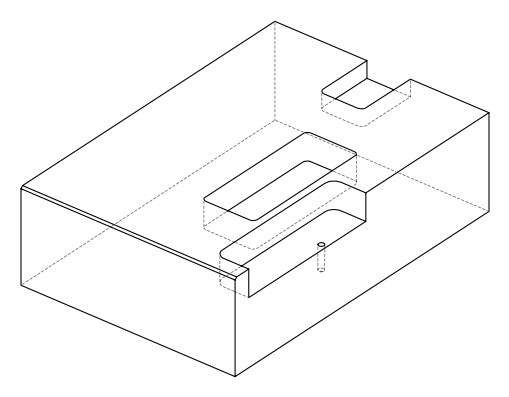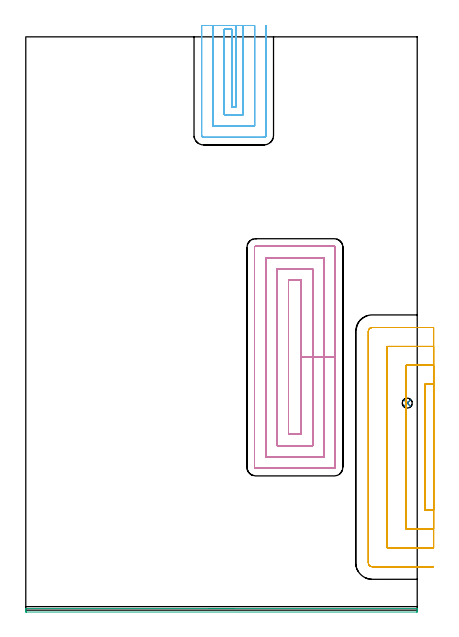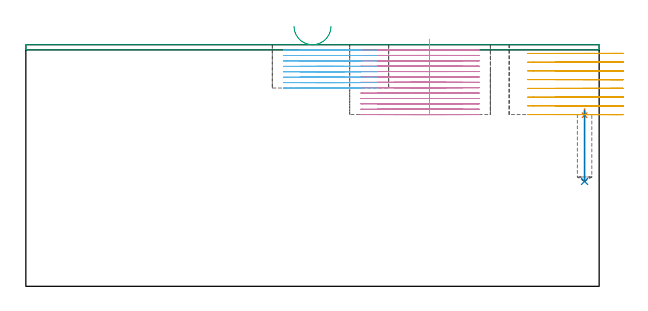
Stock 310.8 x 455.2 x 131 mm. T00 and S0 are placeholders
(PLAN: 6 operations, 5 tool changes, 84.7 min)
(1 SPOT_DRILL | STEP1POCKET | NXT0321_9005460120000 | 0.04 min | 4150 mm3)
(2 DRILL_BLIND_HOLE_INTO_CENTER | STEP1POCKET | UGT0301_198 | 0.16 min | 1711 mm3)
(3 AREA_MILL | FG_CHAMFER_SURFACE | UGT0205_001 | 2.64 min | 1219 mm3)
(4 MILL_RECTANGULAR_POCKET | POCKET_RECTANGULAR_STRAIGHT | NXT0201_011 | Follow Part, ap 3, ae 75% | 40.72 min | 542393 mm3)
(5 MILL_SLOT | SLOT_PARTIAL_RECTANGULAR | UGT0201_094 | Follow Part, ap 5, ae 75% | 27.38 min | 381288 mm3)
(6 MILL_SLOT_1 | SLOT_PARTIAL_RECTANGULAR_1 | NXT0201_011 | Follow Part, ap 3, ae 75% | 13.78 min | 126626 mm3)
(TOOL NXT0321_9005460120000 | NC Spot Drill, 142deg, 12mm, Carbide, Uncoated | D12 PA142 FL30 Z2)
(TOOL UGT0301_198 | Twist Drill 7.9 mm | D7.9 PA118 FL73 Z2)
(TOOL UGT0205_001 | Chamfer Mill 20 x 3 x 45 deg. | D20 FL50 Z2)
(TOOL NXT0201_011 | ENDMILL 12mm [2P460-1200-NA 1630] | D12 FL38 Z6)
(TOOL UGT0201_094 | End mill 20 mm | D20 FL38 Z4)
(OP 1 SPOT_DRILL)
G17 G21 G94 G90
T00 M6
G54
G17 G0 G90 X302.9 Y164.4 S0 M3
G43 Z141. H0
G94 G81 G98 Z92.76 F250. R96.1
G80
M5
M2
(OP 2 DRILL_BLIND_HOLE_INTO_CENTER)
G17 G21 G94 G90
T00 M6
G54
G17 G0 G90 X302.9 Y164.4 S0 M3
G43 Z141. H0
G94 G81 G98 Z56.9 F250. R95.1
G80
M5
M2
(OP 3 AREA_MILL)
G17 G21 G94 G90
T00 M6
G54
G17 G0 G90 X145.4 Y1.3 S1061 M3
G43 Z141. H0
G94 G1 X145.438 Z140.128 F250.
X145.552 Z139.263
X145.741 Z138.412
X146.003 Z137.58
X146.337 Z136.774
X146.74 Z136.
X147.208 Z135.264
X147.74 Z134.572
X148.329 Z133.929
X148.972 Z133.339
X149.664 Z132.808
X150.4 Z132.34
X151.174 Z131.937
X151.98 Z131.603
X152.812 Z131.341
X153.664 Z131.152
X154.528 Z131.038
X155.4 Z131.
X310.644
X310.79 Y1.297 Z130.988
X310.793 Y1.276 Z130.967
X310.8 Y0.941 Z130.64
Y0.519 Z130.219
Y-0.1 Z129.595
Y-1.295 Z128.402
X310.798 Y-1.491 Z128.205
X310.385 Y-1.5 Z128.2
X0.602
X0.414 Y-1.498 Z128.202
X0.002 Y-1.491 Z128.205
X0. Y-1.295 Z128.402
Y-0.1 Z129.595
Y0.519 Z130.219
Y0.941 Z130.64
X0.007 Y1.276 Z130.967
X0.01 Y1.305 Z130.995
X0.153 Y1.3 Z131.
X155.4
X156.272 Z131.038
X157.136 Z131.152
X157.988 Z131.341
X158.82 Z131.603
X159.626 Z131.937
X160.4 Z132.34
X161.136 Z132.808
X161.828 Z133.339
X162.471 Z133.929
X163.06 Z134.572
X163.592 Z135.264
X164.06 Z136.
X164.463 Z136.774
X164.797 Z137.58
X165.059 Z138.412
X165.248 Z139.263
X165.362 Z140.128
X165.4 Z141.
M5
M2
(OP 4 MILL_RECTANGULAR_POCKET)
G17 G21 G94 G90
T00 M6
G54
G17 G0 G90 X218.8 Y178.674 S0 M3
G43 Z141. H1
Z134.
G94 G1 Y200.75 Z128.085 F250.
Y261.9 F500.
X208.6
Y139.6
X218.8
Y200.75
X227.8
Y270.9
X199.6
Y130.6
X227.8
Y200.75
X236.8
Y279.9
X190.6
Y121.6
X236.8
Y200.75
X245.8
Y288.
G3 X244.9 Y288.9 R0.9
G1 X182.5
G3 X181.6 Y288. R0.9
G1 Y113.5
G3 X182.5 Y112.6 R0.9
G1 X244.9
G3 X245.8 Y113.5 R0.9
G1 Y200.75
Y201.75
G0 X218.8 Y178.674 Z131.085
G1 Y200.75 Z125.169 F250.
Y261.9 F500.
X208.6
Y139.6
X218.8
Y200.75
X227.8
Y270.9
X199.6
Y130.6
X227.8
Y200.75
X236.8
Y279.9
X190.6
Y121.6
X236.8
Y200.75
X245.8
Y288.
G3 X244.9 Y288.9 R0.9
G1 X182.5
G3 X181.6 Y288. R0.9
G1 Y113.5
G3 X182.5 Y112.6 R0.9
G1 X244.9
G3 X245.8 Y113.5 R0.9
G1 Y200.75
Y201.75
G0 X218.8 Y178.674 Z128.169
G1 Y200.75 Z122.254 F250.
Y261.9 F500.
X208.6
Y139.6
X218.8
Y200.75
X227.8
Y270.9
X199.6
Y130.6
X227.8
Y200.75
X236.8
Y279.9
X190.6
Y121.6
X236.8
Y200.75
X245.8
Y288.
G3 X244.9 Y288.9 R0.9
G1 X182.5
G3 X181.6 Y288. R0.9
G1 Y113.5
G3 X182.5 Y112.6 R0.9
G1 X244.9
G3 X245.8 Y113.5 R0.9
G1 Y200.75
Y201.75
G0 X218.8 Y178.674 Z125.254
G1 Y200.75 Z119.338 F250.
Y261.9 F500.
X208.6
Y139.6
X218.8
Y200.75
X227.8
Y270.9
X199.6
Y130.6
X227.8
Y200.75
X236.8
Y279.9
X190.6
Y121.6
X236.8
Y200.75
X245.8
Y288.
G3 X244.9 Y288.9 R0.9
G1 X182.5
G3 X181.6 Y288. R0.9
G1 Y113.5
G3 X182.5 Y112.6 R0.9
G1 X244.9
G3 X245.8 Y113.5 R0.9
G1 Y200.75
Y201.75
G0 X218.8 Y178.674 Z122.338
G1 Y200.75 Z116.423 F250.
Y261.9 F500.
X208.6
Y139.6
X218.8
Y200.75
X227.8
Y270.9
X199.6
Y130.6
X227.8
Y200.75
X236.8
Y279.9
X190.6
Y121.6
X236.8
Y200.75
X245.8
Y288.
G3 X244.9 Y288.9 R0.9
G1 X182.5
G3 X181.6 Y288. R0.9
G1 Y113.5
G3 X182.5 Y112.6 R0.9
G1 X244.9
G3 X245.8 Y113.5 R0.9
G1 Y200.75
Y201.75
G0 X218.8 Y178.674 Z119.423
G1 Y200.75 Z113.508 F250.
Y261.9 F500.
X208.6
Y139.6
X218.8
Y200.75
X227.8
Y270.9
X199.6
Y130.6
X227.8
Y200.75
X236.8
Y279.9
X190.6
Y121.6
X236.8
Y200.75
X245.8
Y288.
G3 X244.9 Y288.9 R0.9
G1 X182.5
G3 X181.6 Y288. R0.9
G1 Y113.5
G3 X182.5 Y112.6 R0.9
G1 X244.9
G3 X245.8 Y113.5 R0.9
G1 Y200.75
Y201.75
G0 X218.8 Y178.674 Z116.508
G1 Y200.75 Z110.592 F250.
Y261.9 F500.
X208.6
Y139.6
X218.8
Y200.75
X227.8
Y270.9
X199.6
Y130.6
X227.8
Y200.75
X236.8
Y279.9
X190.6
Y121.6
X236.8
Y200.75
X245.8
Y288.
G3 X244.9 Y288.9 R0.9
G1 X182.5
G3 X181.6 Y288. R0.9
G1 Y113.5
G3 X182.5 Y112.6 R0.9
G1 X244.9
G3 X245.8 Y113.5 R0.9
G1 Y200.75
Y201.75
G0 X218.8 Y178.674 Z113.592
G1 Y200.75 Z107.677 F250.
Y261.9 F500.
X208.6
Y139.6
X218.8
Y200.75
X227.8
Y270.9
X199.6
Y130.6
X227.8
Y200.75
X236.8
Y279.9
X190.6
Y121.6
X236.8
Y200.75
X245.8
Y288.
G3 X244.9 Y288.9 R0.9
G1 X182.5
G3 X181.6 Y288. R0.9
G1 Y113.5
G3 X182.5 Y112.6 R0.9
G1 X244.9
G3 X245.8 Y113.5 R0.9
G1 Y200.75
Y201.75
G0 X218.8 Y178.674 Z110.677
G1 Y200.75 Z104.762 F250.
Y261.9 F500.
X208.6
Y139.6
X218.8
Y200.75
X227.8
Y270.9
X199.6
Y130.6
X227.8
Y200.75
X236.8
Y279.9
X190.6
Y121.6
X236.8
Y200.75
X245.8
Y288.
G3 X244.9 Y288.9 R0.9
G1 X182.5
G3 X181.6 Y288. R0.9
G1 Y113.5
G3 X182.5 Y112.6 R0.9
G1 X244.9
G3 X245.8 Y113.5 R0.9
G1 Y200.75
Y201.75
G0 X218.8 Y178.674 Z107.762
G1 Y200.75 Z101.846 F250.
Y261.9 F500.
X208.6
Y139.6
X218.8
Y200.75
X227.8
Y270.9
X199.6
Y130.6
X227.8
Y200.75
X236.8
Y279.9
X190.6
Y121.6
X236.8
Y200.75
X245.8
Y288.
G3 X244.9 Y288.9 R0.9
G1 X182.5
G3 X181.6 Y288. R0.9
G1 Y113.5
G3 X182.5 Y112.6 R0.9
G1 X244.9
G3 X245.8 Y113.5 R0.9
G1 Y200.75
Y201.75
G0 X218.8 Y178.674 Z104.846
G1 Y200.75 Z98.931 F250.
Y261.9 F500.
X208.6
Y139.6
X218.8
Y200.75
X227.8
Y270.9
X199.6
Y130.6
X227.8
Y200.75
X236.8
Y279.9
X190.6
Y121.6
X236.8
Y200.75
X245.8
Y288.
G3 X244.9 Y288.9 R0.9
G1 X182.5
G3 X181.6 Y288. R0.9
G1 Y113.5
G3 X182.5 Y112.6 R0.9
G1 X244.9
G3 X245.8 Y113.5 R0.9
G1 Y200.75
Y201.75
G0 X218.8 Y178.674 Z101.931
G1 Y200.75 Z96.015 F250.
Y261.9 F500.
X208.6
Y139.6
X218.8
Y200.75
X227.8
Y270.9
X199.6
Y130.6
X227.8
Y200.75
X236.8
Y279.9
X190.6
Y121.6
X236.8
Y200.75
X245.8
Y288.
G3 X244.9 Y288.9 R0.9
G1 X182.5
G3 X181.6 Y288. R0.9
G1 Y113.5
G3 X182.5 Y112.6 R0.9
G1 X244.9
G3 X245.8 Y113.5 R0.9
G1 Y200.75
Y201.75
G0 X218.8 Y178.674 Z99.015
G1 Y200.75 Z93.1 F250.
Y261.9 F500.
X208.6
Y139.6
X218.8
Y200.75
X227.8
Y270.9
X199.6
Y130.6
X227.8
Y200.75
X236.8
Y279.9
X190.6
Y121.6
X236.8
Y200.75
X245.8
Y288.
G3 X244.9 Y288.9 R0.9
G1 X182.5
G3 X181.6 Y288. R0.9
G1 Y113.5
G3 X182.5 Y112.6 R0.9
G1 X244.9
G3 X245.8 Y113.5 R0.9
G1 Y200.75
Y201.75
G0 Z141.
M5
M2
(OP 5 MILL_SLOT)
G17 G21 G94 G90
T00 M6
G54
G17 G0 G90 X323.8 Y179.4 S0 M3
G43 Z141. H0
Z126.262
G94 G1 X320.8 F250.
X317. F500.
Y79.5
X320.8
X323.8 F250.
Y194.4
X320.8
X302. F500.
Y64.5
X320.8
X323.8 F250.
Y209.4
X320.8
X287. F500.
Y49.5
X320.8
X323.8 F250.
Y224.4
X320.8
X275.1 F500.
G3 X272. Y221.3 R3.1
G1 Y37.6
G3 X275.1 Y34.5 R3.1
G1 X320.8
X323.8 F250.
G0 Y179.4 Z121.525
G1 X320.8
X317. F500.
Y79.5
X320.8
X323.8 F250.
Y194.4
X320.8
X302. F500.
Y64.5
X320.8
X323.8 F250.
Y209.4
X320.8
X287. F500.
Y49.5
X320.8
X323.8 F250.
Y224.4
X320.8
X275.1 F500.
G3 X272. Y221.3 R3.1
G1 Y37.6
G3 X275.1 Y34.5 R3.1
G1 X320.8
X323.8 F250.
G0 Y179.4 Z116.787
G1 X320.8
X317. F500.
Y79.5
X320.8
X323.8 F250.
Y194.4
X320.8
X302. F500.
Y64.5
X320.8
X323.8 F250.
Y209.4
X320.8
X287. F500.
Y49.5
X320.8
X323.8 F250.
Y224.4
X320.8
X275.1 F500.
G3 X272. Y221.3 R3.1
G1 Y37.6
G3 X275.1 Y34.5 R3.1
G1 X320.8
X323.8 F250.
G0 Y179.4 Z112.05
G1 X320.8
X317. F500.
Y79.5
X320.8
X323.8 F250.
Y194.4
X320.8
X302. F500.
Y64.5
X320.8
X323.8 F250.
Y209.4
X320.8
X287. F500.
Y49.5
X320.8
X323.8 F250.
Y224.4
X320.8
X275.1 F500.
G3 X272. Y221.3 R3.1
G1 Y37.6
G3 X275.1 Y34.5 R3.1
G1 X320.8
X323.8 F250.
G0 Y179.4 Z107.312
G1 X320.8
X317. F500.
Y79.5
X320.8
X323.8 F250.
Y194.4
X320.8
X302. F500.
Y64.5
X320.8
X323.8 F250.
Y209.4
X320.8
X287. F500.
Y49.5
X320.8
X323.8 F250.
Y224.4
X320.8
X275.1 F500.
G3 X272. Y221.3 R3.1
G1 Y37.6
G3 X275.1 Y34.5 R3.1
G1 X320.8
X323.8 F250.
G0 Y179.4 Z102.575
G1 X320.8
X317. F500.
Y79.5
X320.8
X323.8 F250.
Y194.4
X320.8
X302. F500.
Y64.5
X320.8
X323.8 F250.
Y209.4
X320.8
X287. F500.
Y49.5
X320.8
X323.8 F250.
Y224.4
X320.8
X275.1 F500.
G3 X272. Y221.3 R3.1
G1 Y37.6
G3 X275.1 Y34.5 R3.1
G1 X320.8
X323.8 F250.
G0 Y179.4 Z97.837
G1 X320.8
X317. F500.
Y79.5
X320.8
X323.8 F250.
Y194.4
X320.8
X302. F500.
Y64.5
X320.8
X323.8 F250.
Y209.4
X320.8
X287. F500.
Y49.5
X320.8
X323.8 F250.
Y224.4
X320.8
X275.1 F500.
G3 X272. Y221.3 R3.1
G1 Y37.6
G3 X275.1 Y34.5 R3.1
G1 X320.8
X323.8 F250.
G0 Y179.4 Z93.1
G1 X320.8
X317. F500.
Y79.5
X320.8
X323.8 F250.
Y194.4
X320.8
X302. F500.
Y64.5
X320.8
X323.8 F250.
Y209.4
X320.8
X287. F500.
Y49.5
X320.8
X323.8 F250.
Y224.4
X320.8
X275.1 F500.
G3 X272. Y221.3 R3.1
G1 Y37.6
G3 X275.1 Y34.5 R3.1
G1 X320.8
X323.8 F250.
G0 Z141.
M5
M2
(OP 6 MILL_SLOT_1)
G17 G21 G94 G90
T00 M6
G54
G17 G0 G90 X166.7 Y464.2 S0 M3
G43 Z141. H1
Z128.062
G94 G1 Y461.2 F250.
Y399.4 F500.
X163.6
Y461.2
X157.6
Y393.4
X172.7
Y461.2
Y464.2 F250.
X148.6
Y461.2
Y384.4 F500.
X181.7
Y461.2
Y464.2 F250.
X139.6
Y461.2
Y377. F500.
G3 X141.2 Y375.4 R1.6
G1 X189.1
G3 X190.7 Y377. R1.6
G1 Y461.2
Y464.2 F250.
G0 X166.7 Z125.125
G1 Y461.2
Y399.4 F500.
X163.6
Y461.2
X157.6
Y393.4
X172.7
Y461.2
Y464.2 F250.
X148.6
Y461.2
Y384.4 F500.
X181.7
Y461.2
Y464.2 F250.
X139.6
Y461.2
Y377. F500.
G3 X141.2 Y375.4 R1.6
G1 X189.1
G3 X190.7 Y377. R1.6
G1 Y461.2
Y464.2 F250.
G0 X166.7 Z122.187
G1 Y461.2
Y399.4 F500.
X163.6
Y461.2
X157.6
Y393.4
X172.7
Y461.2
Y464.2 F250.
X148.6
Y461.2
Y384.4 F500.
X181.7
Y461.2
Y464.2 F250.
X139.6
Y461.2
Y377. F500.
G3 X141.2 Y375.4 R1.6
G1 X189.1
G3 X190.7 Y377. R1.6
G1 Y461.2
Y464.2 F250.
G0 X166.7 Z119.25
G1 Y461.2
Y399.4 F500.
X163.6
Y461.2
X157.6
Y393.4
X172.7
Y461.2
Y464.2 F250.
X148.6
Y461.2
Y384.4 F500.
X181.7
Y461.2
Y464.2 F250.
X139.6
Y461.2
Y377. F500.
G3 X141.2 Y375.4 R1.6
G1 X189.1
G3 X190.7 Y377. R1.6
G1 Y461.2
Y464.2 F250.
G0 X166.7 Z116.312
G1 Y461.2
Y399.4 F500.
X163.6
Y461.2
X157.6
Y393.4
X172.7
Y461.2
Y464.2 F250.
X148.6
Y461.2
Y384.4 F500.
X181.7
Y461.2
Y464.2 F250.
X139.6
Y461.2
Y377. F500.
G3 X141.2 Y375.4 R1.6
G1 X189.1
G3 X190.7 Y377. R1.6
G1 Y461.2
Y464.2 F250.
G0 X166.7 Z113.375
G1 Y461.2
Y399.4 F500.
X163.6
Y461.2
X157.6
Y393.4
X172.7
Y461.2
Y464.2 F250.
X148.6
Y461.2
Y384.4 F500.
X181.7
Y461.2
Y464.2 F250.
X139.6
Y461.2
Y377. F500.
G3 X141.2 Y375.4 R1.6
G1 X189.1
G3 X190.7 Y377. R1.6
G1 Y461.2
Y464.2 F250.
G0 X166.7 Z110.437
G1 Y461.2
Y399.4 F500.
X163.6
Y461.2
X157.6
Y393.4
X172.7
Y461.2
Y464.2 F250.
X148.6
Y461.2
Y384.4 F500.
X181.7
Y461.2
Y464.2 F250.
X139.6
Y461.2
Y377. F500.
G3 X141.2 Y375.4 R1.6
G1 X189.1
G3 X190.7 Y377. R1.6
G1 Y461.2
Y464.2 F250.
G0 X166.7 Z107.5
G1 Y461.2
Y399.4 F500.
X163.6
Y461.2
X157.6
Y393.4
X172.7
Y461.2
Y464.2 F250.
X148.6
Y461.2
Y384.4 F500.
X181.7
Y461.2
Y464.2 F250.
X139.6
Y461.2
Y377. F500.
G3 X141.2 Y375.4 R1.6
G1 X189.1
G3 X190.7 Y377. R1.6
G1 Y461.2
Y464.2 F250.
G0 Z141.
M5
M2
